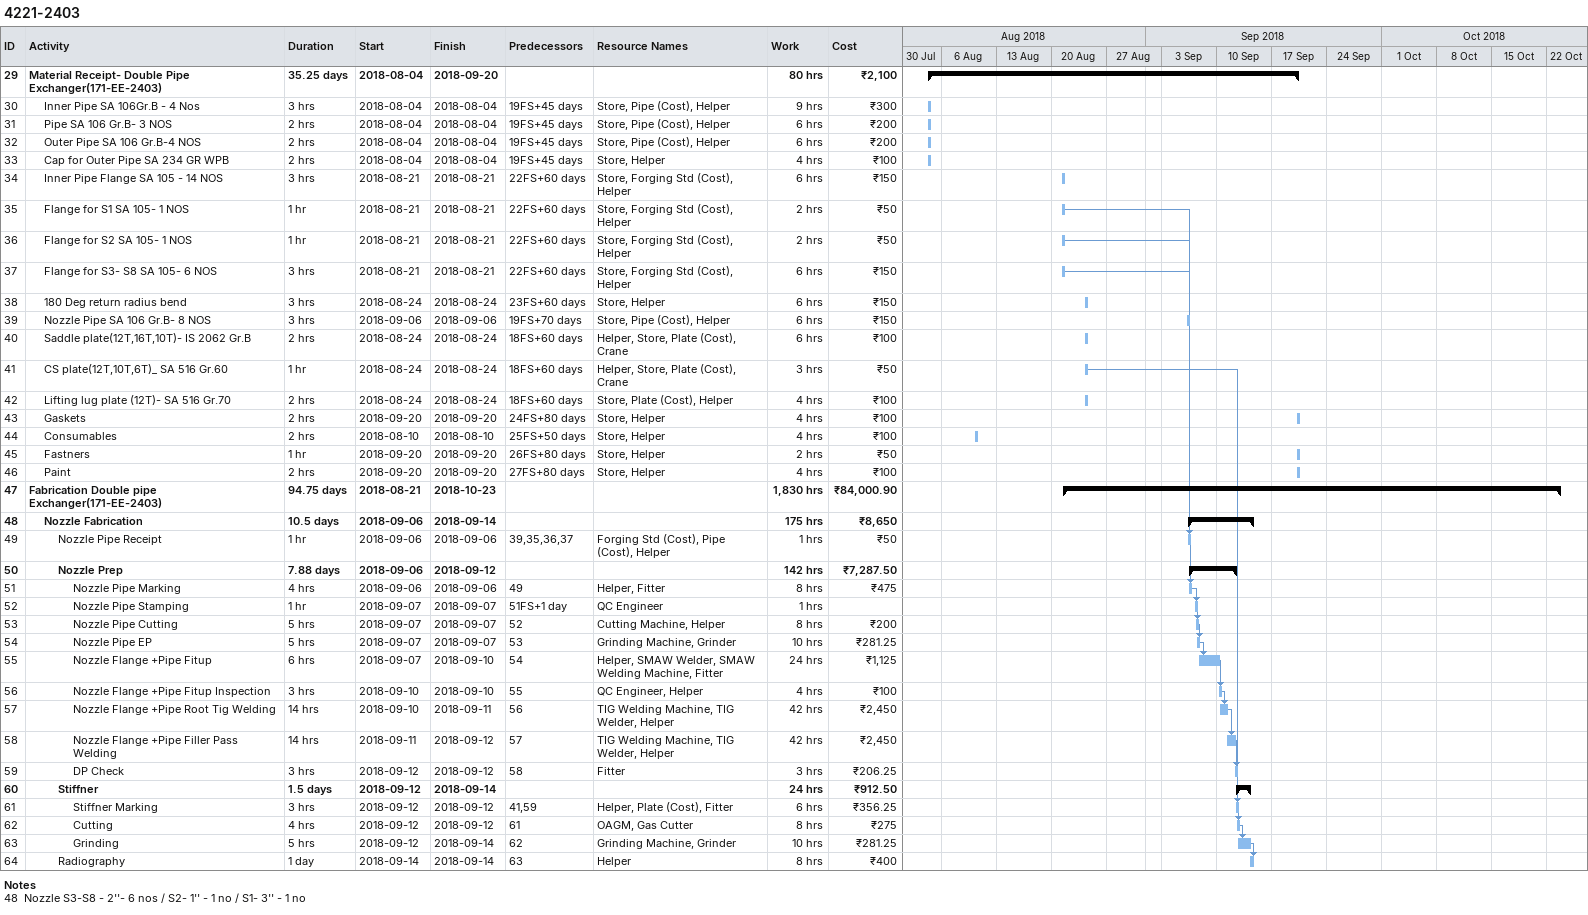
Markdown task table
4221-2403

| ID | Level | Task | Duration | Start | Finish | Predecessors | Resources | Work (h) | Cost (₹) |
|---|---|---|---|---|---|---|---|---|---|
| 29 | 1 | **Material Receipt- Double Pipe Exchanger(171-EE-2403)** | 35.25d | 2018-08-04 | 2018-09-20 |  |  | 80 | 2100 |
| 30 | 2 | Inner Pipe SA 106Gr.B - 4 Nos | 3h | 2018-08-04 | 2018-08-04 | 19FS+45d | Store, Pipe (Cost), Helper | 9 | 300 |
| 31 | 2 | Pipe SA 106 Gr.B- 3 NOS | 2h | 2018-08-04 | 2018-08-04 | 19FS+45d | Store, Pipe (Cost), Helper | 6 | 200 |
| 32 | 2 | Outer Pipe SA 106 Gr.B-4 NOS | 2h | 2018-08-04 | 2018-08-04 | 19FS+45d | Store, Pipe (Cost), Helper | 6 | 200 |
| 33 | 2 | Cap for Outer Pipe SA 234 GR WPB | 2h | 2018-08-04 | 2018-08-04 | 19FS+45d | Store, Helper | 4 | 100 |
| 34 | 2 | Inner Pipe Flange SA 105 - 14 NOS | 3h | 2018-08-21 | 2018-08-21 | 22FS+60d | Store, Forging Std (Cost), Helper | 6 | 150 |
| 35 | 2 | Flange for S1 SA 105- 1 NOS | 1h | 2018-08-21 | 2018-08-21 | 22FS+60d | Store, Forging Std (Cost), Helper | 2 | 50 |
| 36 | 2 | Flange for S2 SA 105- 1 NOS | 1h | 2018-08-21 | 2018-08-21 | 22FS+60d | Store, Forging Std (Cost), Helper | 2 | 50 |
| 37 | 2 | Flange for S3- S8 SA 105- 6 NOS | 3h | 2018-08-21 | 2018-08-21 | 22FS+60d | Store, Forging Std (Cost), Helper | 6 | 150 |
| 38 | 2 | 180 Deg return radius bend | 3h | 2018-08-24 | 2018-08-24 | 23FS+60d | Store, Helper | 6 | 150 |
| 39 | 2 | Nozzle Pipe SA 106 Gr.B- 8 NOS | 3h | 2018-09-06 | 2018-09-06 | 19FS+70d | Store, Pipe (Cost), Helper | 6 | 150 |
| 40 | 2 | Saddle plate(12T,16T,10T)- IS 2062 Gr.B | 2h | 2018-08-24 | 2018-08-24 | 18FS+60d | Helper, Store, Plate (Cost), Crane | 6 | 100 |
| 41 | 2 | CS plate(12T,10T,6T)_ SA 516 Gr.60 | 1h | 2018-08-24 | 2018-08-24 | 18FS+60d | Helper, Store, Plate (Cost), Crane | 3 | 50 |
| 42 | 2 | Lifting lug plate (12T)- SA 516 Gr.70 | 2h | 2018-08-24 | 2018-08-24 | 18FS+60d | Store, Plate (Cost), Helper | 4 | 100 |
| 43 | 2 | Gaskets | 2h | 2018-09-20 | 2018-09-20 | 24FS+80d | Store, Helper | 4 | 100 |
| 44 | 2 | Consumables | 2h | 2018-08-10 | 2018-08-10 | 25FS+50d | Store, Helper | 4 | 100 |
| 45 | 2 | Fastners | 1h | 2018-09-20 | 2018-09-20 | 26FS+80d | Store, Helper | 2 | 50 |
| 46 | 2 | Paint | 2h | 2018-09-20 | 2018-09-20 | 27FS+80d | Store, Helper | 4 | 100 |
| 47 | 1 | **Fabrication Double pipe Exchanger(171-EE-2403)** | 94.75d | 2018-08-21 | 2018-10-23 |  |  | 1830 | 84000.90 |
| 48 | 2 | **Nozzle Fabrication** | 10.5d | 2018-09-06 | 2018-09-14 |  |  | 175 | 8650 |
| 49 | 3 | Nozzle Pipe Receipt | 1h | 2018-09-06 | 2018-09-06 | 39, 35, 36, 37 | Forging Std (Cost), Pipe (Cost), Helper | 1 | 50 |
| 50 | 3 | **Nozzle Prep** | 7.88d | 2018-09-06 | 2018-09-12 |  |  | 142 | 7287.50 |
| 51 | 4 | Nozzle Pipe Marking | 4h | 2018-09-06 | 2018-09-06 | 49 | Helper, Fitter | 8 | 475 |
| 52 | 4 | Nozzle Pipe Stamping | 1h | 2018-09-07 | 2018-09-07 | 51FS+1d | QC Engineer | 1 |  |
| 53 | 4 | Nozzle Pipe Cutting | 5h | 2018-09-07 | 2018-09-07 | 52 | Cutting Machine, Helper | 8 | 200 |
| 54 | 4 | Nozzle Pipe EP | 5h | 2018-09-07 | 2018-09-07 | 53 | Grinding Machine, Grinder | 10 | 281.25 |
| 55 | 4 | Nozzle Flange +Pipe Fitup | 6h | 2018-09-07 | 2018-09-10 | 54 | Helper, SMAW Welder, SMAW Welding Machine, Fitter | 24 | 1125 |
| 56 | 4 | Nozzle Flange +Pipe Fitup Inspection | 3h | 2018-09-10 | 2018-09-10 | 55 | QC Engineer, Helper | 4 | 100 |
| 57 | 4 | Nozzle Flange +Pipe Root Tig Welding | 14h | 2018-09-10 | 2018-09-11 | 56 | TIG Welding Machine, TIG Welder, Helper | 42 | 2450 |
| 58 | 4 | Nozzle Flange +Pipe Filler Pass Welding | 14h | 2018-09-11 | 2018-09-12 | 57 | TIG Welding Machine, TIG Welder, Helper | 42 | 2450 |
| 59 | 4 | DP Check | 3h | 2018-09-12 | 2018-09-12 | 58 | Fitter | 3 | 206.25 |
| 60 | 3 | **Stiffner** | 1.5d | 2018-09-12 | 2018-09-14 |  |  | 24 | 912.50 |
| 61 | 4 | Stiffner Marking | 3h | 2018-09-12 | 2018-09-12 | 41, 59 | Helper, Plate (Cost), Fitter | 6 | 356.25 |
| 62 | 4 | Cutting | 4h | 2018-09-12 | 2018-09-12 | 61 | OAGM, Gas Cutter | 8 | 275 |
| 63 | 4 | Grinding | 5h | 2018-09-12 | 2018-09-14 | 62 | Grinding Machine, Grinder | 10 | 281.25 |
| 64 | 3 | Radiography | 1d | 2018-09-14 | 2018-09-14 | 63 | Helper | 8 | 400 |

Notes
- 48: Nozzle S3-S8 - 2''- 6 nos / S2- 1'' - 1 no / S1- 3'' - 1 no
